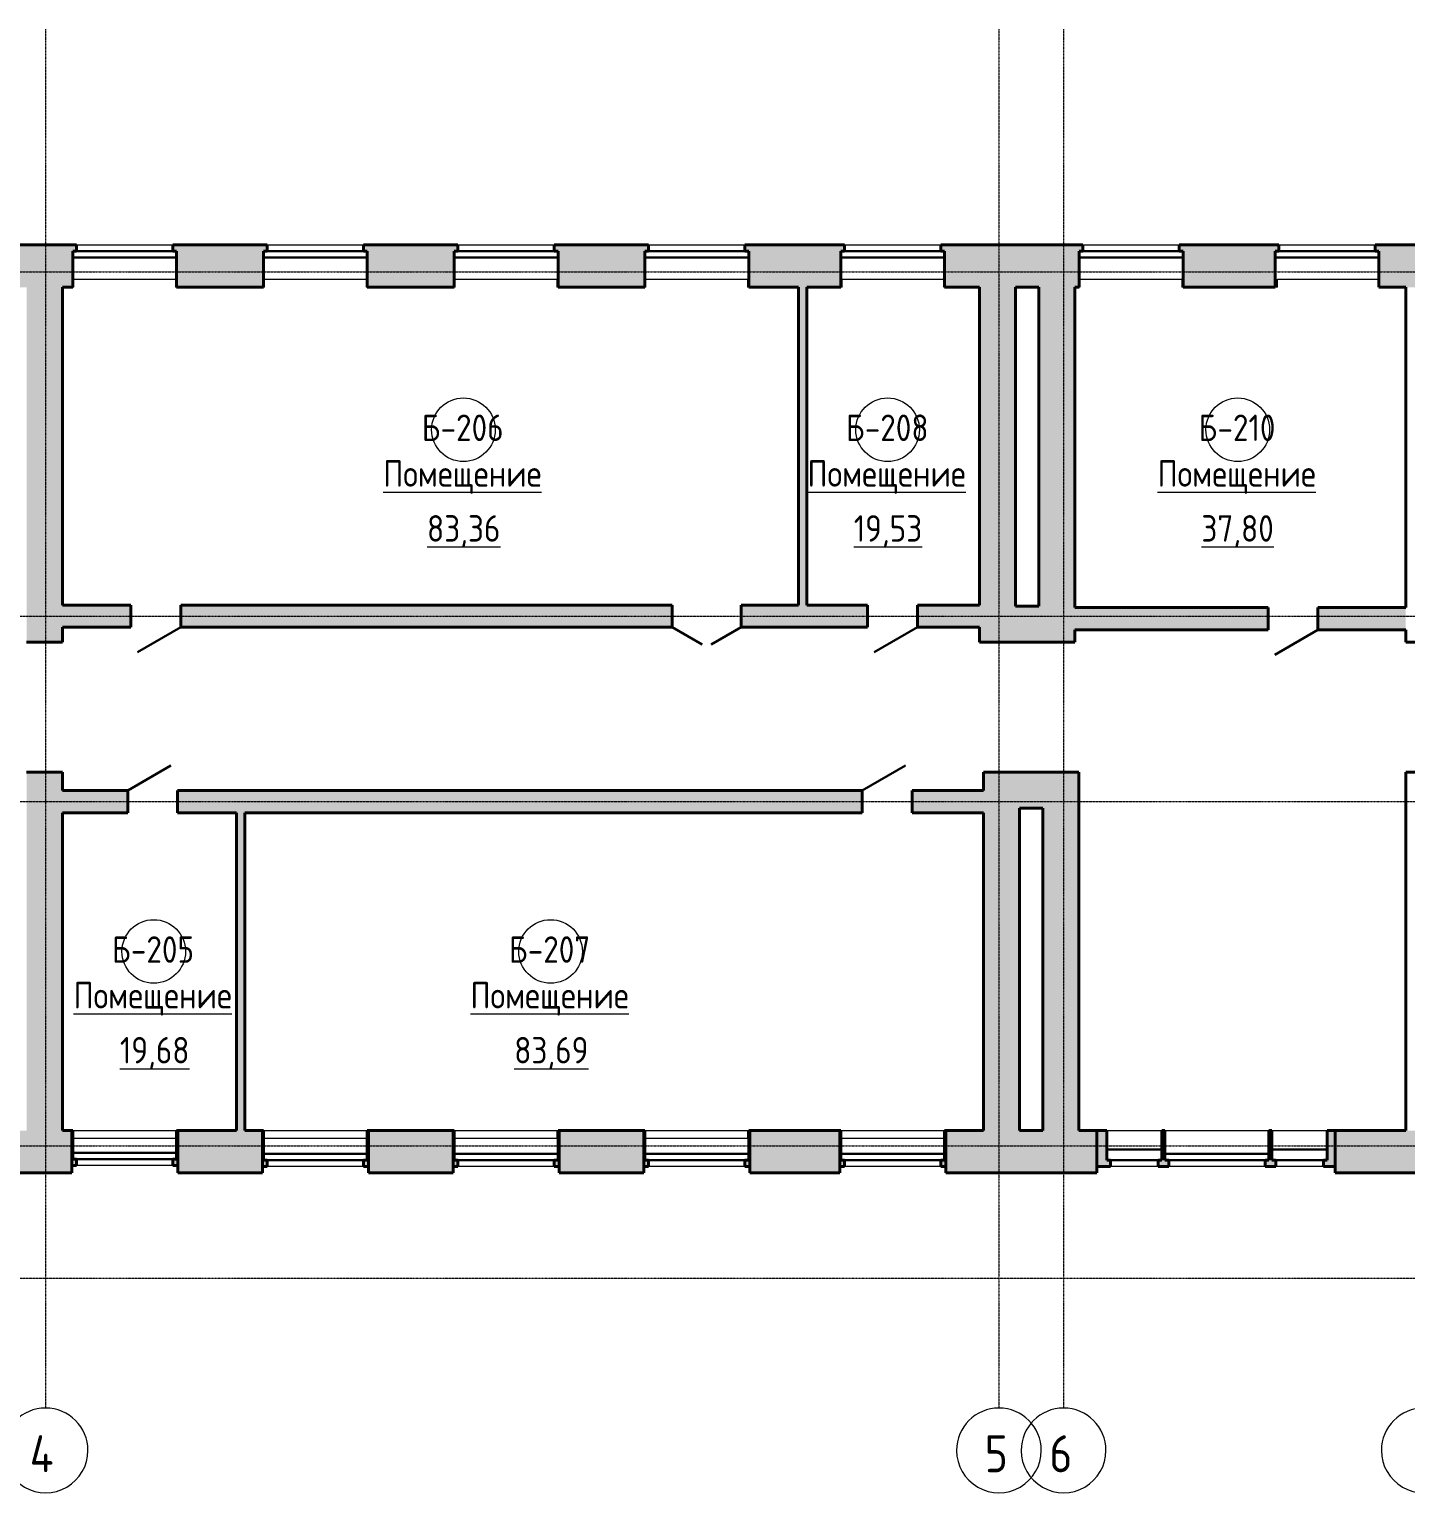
# Model space of a CAD drawing. Header units: millimetres. Extents: x -4092 to 455810, y -7500 to 28668.
# Drawn here: x 154208 to 180195, y -3300 to 24363 of the extents above; entities that cross this region are included whole.
import ezdxf

# ---------------------------------------------------------------- set-up
doc = ezdxf.new("R2010")
doc.units = ezdxf.units.MM
doc.linetypes.add('ADSK_Линия сетки', pattern=[21, 12, -3, 3, -3])
for name, color, linetype, lineweight in [('Двери', 7, 'Continuous', 18), ('Каркас_Импост', 7, 'Continuous', 30), ('Марки помещений', 7, 'Continuous', 18), ('Окна', 7, 'Continuous', 18), ('Оси', 7, 'Continuous', 9), ('Панель', 7, 'Continuous', 30), ('Стены', 7, 'Continuous', 18), ('Стены разрез', 7, 'Continuous', 40)]:
    doc.layers.add(name, color=color, linetype=linetype, lineweight=lineweight)
doc.styles.add('GOST Common', font='GOST Common.ttf', dxfattribs={"width": 0.9, "height": 500})
doc.styles.add('GOST Common_1', font='GOST Common.ttf', dxfattribs={"width": 0.9, "height": 700})

# ---------------------------------------------------------------- blocks, each defined once
blk = doc.blocks.new('ИРНИТУ-Окно-ГОСТ23166-99_4_2_Створки - 1920 x 2350-934199-02_Б_На лист')
at = {"layer": 'Каркас_Импост'}
for p, q in [((-1018.1, 220), (941.9, 220)), ((-1018.1, 220), (-1018.1, 100)), ((-1018.1, 220), (-983.1, 220)), ((-1018.1, 100), (941.9, 100)), ((-1018.1, 100), (-983.1, 100)), ((941.9, 220), (906.9, 220)), ((941.9, 100), (906.9, 100)), ((941.9, 220), (941.9, 100))]:
    blk.add_line(p, q, dxfattribs=at)
blk = doc.blocks.new('ИРНИТУ-Окно-ГОСТ23166-99_4_2_Створки - 1920 x 2350-287669-02_Б_На лист')
at = {"layer": 'Каркас_Импост'}
for p, q in [((-1018.1, 210), (941.9, 210)), ((-1018.1, 210), (-1018.1, 90)), ((-1018.1, 210), (-983.1, 210)), ((-1018.1, 90), (941.9, 90)), ((-1018.1, 90), (-983.1, 90)), ((941.9, 210), (906.9, 210)), ((941.9, 90), (906.9, 90)), ((941.9, 210), (941.9, 90))]:
    blk.add_line(p, q, dxfattribs=at)
blk = doc.blocks.new('ИРНИТУ-Окно-ГОСТ23166-99_2_1_Створка - 1000 x 2350-1081117-02_Б_На лист')
at = {"layer": 'Каркас_Импост'}
for p, q in [((-1018.1, 220), (21.9, 220)), ((-1018.1, 220), (-1018.1, 20)), ((-1018.1, 220), (-983.1, 220)), ((-1018.1, 20), (21.9, 20)), ((-1018.1, 20), (-983.1, 20)), ((21.9, 220), (-13.1, 220)), ((21.9, 20), (-13.1, 20)), ((21.9, 220), (21.9, 20))]:
    blk.add_line(p, q, dxfattribs=at)
blk = doc.blocks.new('ИРНИТУ_Дверь_Однопольная_ДеревяннаяВнутренняя_филенчатая - 900х2080 без верха-1341253-02_Б_На лист')
at = {"layer": 'Панель'}
blk.add_line((-470, 210), (344, 680), dxfattribs=at)
blk = doc.blocks.new('AC_Дверь_Двупольная_ДеревяннаяВнутренняя_филенчатая_с_верхом - 1260х2080-413008-02_Б_На лист')
at = {"layer": 'Панель'}
for p, q in [((-650, 210), (-87, 535)), ((650, 210), (87, 535))]:
    blk.add_line(p, q, dxfattribs=at)
blk = doc.blocks.new('ИРНИТУ-Окно-ГОСТ23166-99_4_2_Створки - 1920 x 2350-415137-02_Б_На лист')
at = {"layer": 'Каркас_Импост'}
for p, q in [((-1018.1, -160), (941.9, -160)), ((-1018.1, -280), (-1018.1, -160)), ((-1018.1, -160), (-983.1, -160)), ((941.9, -160), (906.9, -160)), ((941.9, -280), (941.9, -160)), ((-1018.1, -280), (941.9, -280)), ((-1018.1, -280), (-983.1, -280)), ((941.9, -280), (906.9, -280))]:
    blk.add_line(p, q, dxfattribs=at)
blk = doc.blocks.new('Ось сетки - D8-4846-02_Б_На лист')
at = {"layer": 'Оси', "lineweight": 18}
for start, end in [(360, 180), (180, 360)]:
    blk.add_arc((0, 0), 4, start, end, dxfattribs=at)
blk = doc.blocks.new('ADSK_Марка_Помещение - Номер Имя Площадь Площадь проемов-115235-02_Б_На лист')
at = {"layer": 'Марки помещений'}
blk.add_circle((0, 0), 3, dxfattribs=at)

msp = doc.modelspace()

# ---------------------------------------------------------------- hatches: boundary and pattern name
at = {"layer": 'Стены'}
h = msp.add_hatch(color=256, dxfattribs=at)
h.paths.add_polyline_path([(216905, 19495), (217202, 19495), (217202, 20295), (215195, 20295), (215195, 20175), (215265, 20175), (215265, 19495), (216245, 19495)], flags=0)
h.paths.add_polyline_path([(210765, 19495), (212525, 19495), (212525, 20175), (212595, 20175), (212595, 20295), (209150, 20295), (209150, 20175), (209220, 20175), (209220, 19495)], flags=0)
h.paths.add_polyline_path([(213565, 19495), (214225, 19495), (214225, 20175), (214295, 20175), (214295, 20295), (213495, 20295), (213495, 20175), (213565, 20175)], flags=0)
h.paths.add_polyline_path([(205605, 19495), (206480, 19495), (206480, 20175), (206550, 20175), (206550, 20295), (204320, 20295), (204320, 20175), (204390, 20175), (204390, 19495)], flags=0)
h.paths.add_polyline_path([(208180, 19495), (208180, 20175), (208250, 20175), (208250, 20295), (207450, 20295), (207450, 20175), (207520, 20175), (207520, 19495)], flags=0)
h.paths.add_polyline_path([(202430, 19495), (202430, 20175), (202500, 20175), (202500, 20295), (200820, 20295), (200820, 20175), (200890, 20175), (200890, 19495)], flags=0)
h.paths.add_polyline_path([(198875, 19495), (198930, 19495), (198930, 20175), (199000, 20175), (199000, 20295), (197120, 20295), (197120, 20175), (197190, 20175), (197190, 19495), (198195, 19495)], flags=0)
h.paths.add_polyline_path([(195230, 19495), (195230, 20175), (195300, 20175), (195300, 20295), (193420, 20295), (193420, 20175), (193490, 20175), (193490, 19495)], flags=0)
h.paths.add_polyline_path([(189790, 19495), (191530, 19495), (191530, 20175), (191600, 20175), (191600, 20295), (189720, 20295), (189720, 20175), (189790, 20175)], flags=0)
h.paths.add_polyline_path([(187830, 19495), (187830, 20175), (187900, 20175), (187900, 20295), (186120, 20295), (186120, 20175), (186190, 20175), (186190, 19495), (187365, 19495)], flags=0)
h.paths.add_polyline_path([(177730, 19495), (177730, 20175), (177800, 20175), (177800, 20295), (175920, 20295), (175920, 20175), (175990, 20175), (175990, 19495)], flags=0)
h.paths.add_polyline_path([(180830, 19495), (180830, 20175), (180900, 20175), (180900, 20295), (179620, 20295), (179620, 20175), (179690, 20175), (179690, 19495), (180195, 19495)], flags=0)
h.paths.add_polyline_path([(182790, 19495), (184230, 19495), (184230, 20175), (184300, 20175), (184300, 20295), (182720, 20295), (182720, 20175), (182790, 20175)], flags=0)
h.paths.add_polyline_path([(174030, 19495), (174030, 20175), (174100, 20175), (174100, 20295), (171420, 20295), (171420, 20175), (171490, 20175), (171490, 19495), (173945, 19495)], flags=0)
h.paths.add_polyline_path([(168890, 19495), (169530, 19495), (169530, 20175), (169600, 20175), (169600, 20295), (167720, 20295), (167720, 20175), (167790, 20175), (167790, 19495), (168730, 19495)], flags=0)
h.paths.add_polyline_path([(165830, 19495), (165830, 20175), (165900, 20175), (165900, 20295), (164120, 20295), (164120, 20175), (164190, 20175), (164190, 19495), (165702, 19495)], flags=0)
h.paths.add_polyline_path([(160590, 19495), (162230, 19495), (162230, 20175), (162300, 20175), (162300, 20295), (160520, 20295), (160520, 20175), (160590, 20175)], flags=0)
h.paths.add_polyline_path([(158630, 19495), (158630, 20175), (158700, 20175), (158700, 20295), (156920, 20295), (156920, 20175), (156990, 20175), (156990, 19495)], flags=0)
h.paths.add_polyline_path([(154837, 19495), (155030, 19495), (155030, 20175), (155100, 20175), (155100, 20295), (153220, 20295), (153220, 20175), (153290, 20175), (153290, 19495), (154157, 19495)], flags=0)
h.paths.add_polyline_path([(147730, 19495), (147730, 20175), (147800, 20175), (147800, 20295), (146320, 20295), (146320, 20175), (146390, 20175), (146390, 19495)], flags=0)
h.paths.add_polyline_path([(150830, 19495), (151330, 19495), (151330, 20175), (151400, 20175), (151400, 20295), (149620, 20295), (149620, 20175), (149690, 20175), (149690, 19495)], flags=0)
h.paths.add_polyline_path([(144430, 19495), (144430, 20175), (144500, 20175), (144500, 20295), (142820, 20295), (142820, 20175), (142890, 20175), (142890, 19495)], flags=0)
h.paths.add_polyline_path([(139952, 19495), (140930, 19495), (140930, 20175), (141000, 20175), (141000, 20295), (139420, 20295), (139420, 20175), (139490, 20175), (139490, 19495)], flags=0)
h.paths.add_polyline_path([(135805, 19495), (137530, 19495), (137530, 20175), (137600, 20175), (137600, 20295), (135805, 20295)], flags=0)
for points in [[(154157, 12796), (154837, 12796), (154837, 19495), (154157, 19495), (154157, 13075)], [(168890, 13495), (168890, 19495), (168730, 19495), (168730, 13495)], [(172825, 13476), (172825, 19495), (172145, 19495), (172145, 13476)], [(173265, 13476), (173945, 13476), (173945, 19495), (173265, 19495), (173265, 17841)], [(172145, 12796), (173945, 12796), (173945, 13476), (172145, 13476), (172145, 13075)], [(154837, 3575), (154837, 10340), (154157, 10340), (154157, 3575)], [(174025, 9660), (174025, 10340), (172225, 10340), (172225, 9660), (173345, 9660)], [(158277, 3575), (158277, 9575), (158117, 9575), (158117, 3575)], [(172225, 3575), (172905, 3575), (172905, 9660), (172225, 9660), (172225, 5557)], [(173345, 3575), (174025, 3575), (174025, 9660), (173345, 9660), (173345, 5557)]]:
    msp.add_hatch(color=256, dxfattribs=at).paths.add_polyline_path(points, flags=0)
h = msp.add_hatch(color=256, dxfattribs=at)
h.paths.add_polyline_path([(172145, 13075), (172145, 13495), (170975, 13495), (170975, 13075), (172139, 13075)], flags=0)
h.paths.add_polyline_path([(170035, 13075), (170035, 13495), (167647, 13495), (167647, 13075)], flags=0)
h.paths.add_polyline_path([(165702, 13075), (166347, 13075), (166347, 13495), (157067, 13495), (157067, 13075), (159264, 13075)], flags=0)
h.paths.add_polyline_path([(154837, 13075), (156127, 13075), (156127, 13495), (154837, 13495)], flags=0)
h = msp.add_hatch(color=256, dxfattribs=at)
h.paths.add_polyline_path([(180195, 13027), (180195, 13447), (178535, 13447), (178535, 13027), (178577, 13027)], flags=0)
h.paths.add_polyline_path([(177595, 13027), (177595, 13447), (173945, 13447), (173945, 13027)], flags=0)
h = msp.add_hatch(color=256, dxfattribs=at)
h.paths.add_polyline_path([(169935, 9575), (169935, 9995), (157007, 9995), (157007, 9575), (165702, 9575)], flags=0)
h.paths.add_polyline_path([(172225, 9575), (172225, 9995), (170875, 9995), (170875, 9575), (172139, 9575)], flags=0)
h.paths.add_polyline_path([(156067, 9575), (156067, 9995), (154837, 9995), (154837, 9575)], flags=0)
h = msp.add_hatch(color=256, dxfattribs=at)
h.paths.add_polyline_path([(217202, 2775), (217202, 3575), (215310, 3575), (215310, 2775)], flags=0)
h.paths.add_polyline_path([(213310, 2775), (213310, 3575), (211710, 3575), (211710, 2775)], flags=0)
h.paths.add_polyline_path([(206110, 2775), (206110, 3575), (204410, 3575), (204410, 2775)], flags=0)
h.paths.add_polyline_path([(209710, 2775), (209710, 3575), (208110, 3575), (208110, 2775)], flags=0)
h.paths.add_polyline_path([(202410, 2775), (202410, 3575), (200810, 3575), (200810, 2775), (201108, 2775)], flags=0)
h.paths.add_polyline_path([(198875, 2775), (198875, 3035), (198830, 3035), (198830, 3575), (197210, 3575), (197210, 2775), (197889, 2775)], flags=0)
h.paths.add_polyline_path([(191452, 2775), (191510, 2775), (191510, 3575), (189810, 3575), (189810, 2775)], flags=0)
h.paths.add_polyline_path([(193510, 2775), (195210, 2775), (195210, 3575), (193510, 3575)], flags=0)
h.paths.add_polyline_path([(186210, 2775), (187810, 2775), (187810, 3575), (186210, 3575)], flags=0)
h.paths.add_polyline_path([(182810, 2775), (184210, 2775), (184210, 3575), (182810, 3575)], flags=0)
h.paths.add_polyline_path([(180875, 2775), (180875, 3035), (180830, 3035), (180830, 3575), (178865, 3575), (178865, 2775)], flags=0)
h.paths.add_polyline_path([(174365, 2775), (174365, 3575), (171510, 3575), (171510, 2775), (172139, 2775)], flags=0)
h.paths.add_polyline_path([(169510, 2775), (169510, 3575), (167810, 3575), (167810, 2775)], flags=0)
h.paths.add_polyline_path([(165702, 2775), (165810, 2775), (165810, 3575), (164210, 3575), (164210, 2775)], flags=0)
h.paths.add_polyline_path([(160610, 2775), (162210, 2775), (162210, 3575), (160610, 3575)], flags=0)
h.paths.add_polyline_path([(158610, 2775), (158610, 3575), (157010, 3575), (157010, 2775)], flags=0)
h.paths.add_polyline_path([(155010, 2775), (155010, 3575), (153310, 3575), (153310, 2775)], flags=0)
h.paths.add_polyline_path([(149710, 2775), (151310, 2775), (151310, 3575), (149710, 3575)], flags=0)
h.paths.add_polyline_path([(144410, 2775), (144410, 3575), (142910, 3575), (142910, 2775)], flags=0)
h.paths.add_polyline_path([(146410, 2775), (147710, 2775), (147710, 3575), (146410, 3575)], flags=0)
h.paths.add_polyline_path([(139510, 2775), (140910, 2775), (140910, 3575), (139510, 3575)], flags=0)
h.paths.add_polyline_path([(136733, 2775), (137510, 2775), (137510, 3575), (135005, 3575), (135005, 2775), (135805, 2775)], flags=0)
h = msp.add_hatch(color=256, dxfattribs=at)
h.paths.add_polyline_path([(157010, 2915), (157010, 3575), (156990, 3575), (156990, 3035), (156920, 3035), (156920, 2915)], flags=0)
h.paths.add_polyline_path([(155100, 2915), (155100, 3035), (155030, 3035), (155030, 3575), (155010, 3575), (155010, 2915)], flags=0)
h = msp.add_hatch(color=256, dxfattribs=at)
h.paths.add_polyline_path([(160520, 2895), (160610, 2895), (160610, 3575), (160590, 3575), (160590, 3015), (160520, 3015)], flags=0)
h.paths.add_polyline_path([(158610, 2895), (158700, 2895), (158700, 3015), (158630, 3015), (158630, 3575), (158610, 3575)], flags=0)
h = msp.add_hatch(color=256, dxfattribs=at)
h.paths.add_polyline_path([(164120, 2895), (164210, 2895), (164210, 3575), (164190, 3575), (164190, 3015), (164120, 3015)], flags=0)
h.paths.add_polyline_path([(162210, 2895), (162300, 2895), (162300, 3015), (162230, 3015), (162230, 3575), (162210, 3575)], flags=0)
h = msp.add_hatch(color=256, dxfattribs=at)
h.paths.add_polyline_path([(167720, 2895), (167810, 2895), (167810, 3575), (167790, 3575), (167790, 3015), (167720, 3015)], flags=0)
h.paths.add_polyline_path([(165900, 2895), (165900, 3015), (165830, 3015), (165830, 3575), (165810, 3575), (165810, 2895)], flags=0)
h = msp.add_hatch(color=256, dxfattribs=at)
h.paths.add_polyline_path([(171420, 2895), (171510, 2895), (171510, 3575), (171490, 3575), (171490, 3015), (171420, 3015)], flags=0)
h.paths.add_polyline_path([(169510, 2895), (169600, 2895), (169600, 3015), (169530, 3015), (169530, 3575), (169510, 3575)], flags=0)
h = msp.add_hatch(color=256, dxfattribs=at)
h.paths.add_polyline_path([(178865, 2895), (178865, 3575), (178710, 3575), (178710, 3015), (178640, 3015), (178640, 2895)], flags=0)
h.paths.add_polyline_path([(175720, 2895), (175720, 3015), (175650, 3015), (175650, 3575), (175590, 3575), (175590, 3015), (175520, 3015), (175520, 2895)], flags=0)
h.paths.add_polyline_path([(174365, 2895), (174620, 2895), (174620, 3015), (174550, 3015), (174550, 3575), (174365, 3575)], flags=0)
h.paths.add_polyline_path([(177740, 2895), (177740, 3015), (177670, 3015), (177670, 3575), (177610, 3575), (177610, 3015), (177540, 3015), (177540, 2895)], flags=0)

# ---------------------------------------------------------------- linework, layer by layer
at = {"layer": 'Оси', "linetype": 'ADSK_Линия сетки'}
for p, q in [((154515, 24363), (154515, -1664)), ((172515, 24363), (172515, -1664)), ((173735, 24363), (173735, -1664)), ((115395, 19785), (218736, 19785)), ((115395, 13285), (218736, 13285)), ((115395, 9785), (218736, 9785)), ((115395, 3285), (218736, 3285)), ((115395, 785), (218736, 785))]:
    msp.add_line(p, q, dxfattribs=at)
at = {"layer": 'Стены'}
for p, q in [((155100, 20295), (156920, 20295)), ((158700, 20295), (160520, 20295)), ((162300, 20295), (164120, 20295)), ((165900, 20295), (167720, 20295)), ((169600, 20295), (171420, 20295)), ((174100, 20295), (175920, 20295)), ((177800, 20295), (179620, 20295)), ((155049, 19495), (155049, 19645)), ((155049, 19645), (156969, 19645)), ((156969, 19645), (156969, 19495)), ((158649, 19495), (158649, 19645)), ((158649, 19645), (160569, 19645)), ((160569, 19645), (160569, 19495)), ((162249, 19495), (162249, 19645)), ((162249, 19645), (164169, 19645)), ((164169, 19645), (164169, 19495)), ((165849, 19495), (165849, 19645)), ((165849, 19645), (167769, 19645)), ((167769, 19645), (167769, 19495)), ((169554, 19495), (169554, 19645)), ((169554, 19645), (171474, 19645)), ((171474, 19645), (171474, 19495)), ((174045, 19495), (174045, 19645)), ((174045, 19645), (175965, 19645)), ((175965, 19645), (175965, 19495)), ((177775, 19495), (177775, 19645)), ((177775, 19645), (179690, 19645)), ((155049, 19495), (155030, 19495)), ((156990, 19495), (156969, 19495)), ((158649, 19495), (158630, 19495)), ((160590, 19495), (160569, 19495)), ((162249, 19495), (162230, 19495)), ((164190, 19495), (164169, 19495)), ((165849, 19495), (165830, 19495)), ((167790, 19495), (167769, 19495)), ((169554, 19495), (169530, 19495)), ((171490, 19495), (171474, 19495)), ((174045, 19495), (174030, 19495)), ((175990, 19495), (175965, 19495)), ((177775, 19495), (177730, 19495)), ((155030, 3575), (156990, 3575)), ((155050, 3425), (155050, 3575)), ((156970, 3425), (155050, 3425)), ((156970, 3575), (156970, 3425)), ((158630, 3575), (160590, 3575)), ((158650, 3425), (158650, 3575)), ((160570, 3425), (158650, 3425)), ((160570, 3575), (160570, 3425)), ((162230, 3575), (164190, 3575)), ((162250, 3425), (162250, 3575)), ((164170, 3425), (162250, 3425)), ((164170, 3575), (164170, 3425)), ((165830, 3575), (167790, 3575)), ((165850, 3425), (165850, 3575)), ((167770, 3425), (165850, 3425)), ((167770, 3575), (167770, 3425)), ((169530, 3575), (171490, 3575)), ((169550, 3425), (169550, 3575)), ((171470, 3425), (169550, 3425)), ((171470, 3575), (171470, 3425)), ((174550, 3575), (175590, 3575)), ((175650, 3575), (177610, 3575)), ((177670, 3575), (178710, 3575)), ((156920, 2915), (155100, 2915)), ((160520, 2895), (158700, 2895)), ((164120, 2895), (162300, 2895)), ((167720, 2895), (165900, 2895)), ((171420, 2895), (169600, 2895)), ((175520, 2895), (174620, 2895)), ((177540, 2895), (175720, 2895)), ((178640, 2895), (177740, 2895))]:
    msp.add_line(p, q, dxfattribs=at)
at = {"layer": 'Стены разрез'}
for p, q in [((155100, 20295), (153220, 20295)), ((155100, 20175), (155100, 20295)), ((158700, 20295), (156920, 20295)), ((156920, 20295), (156920, 20175)), ((158700, 20175), (158700, 20295)), ((162300, 20295), (160520, 20295)), ((160520, 20295), (160520, 20175)), ((162300, 20175), (162300, 20295)), ((165900, 20295), (164120, 20295)), ((164120, 20295), (164120, 20175)), ((165900, 20175), (165900, 20295)), ((169600, 20295), (167720, 20295)), ((167720, 20295), (167720, 20175)), ((169600, 20175), (169600, 20295)), ((174100, 20295), (171420, 20295)), ((171420, 20295), (171420, 20175)), ((174100, 20175), (174100, 20295)), ((177800, 20295), (175920, 20295)), ((175920, 20295), (175920, 20175)), ((177800, 20175), (177800, 20295)), ((180900, 20295), (179620, 20295)), ((179620, 20295), (179620, 20175)), ((155030, 19495), (155030, 20175)), ((155030, 20175), (155100, 20175)), ((156920, 20175), (156990, 20175)), ((156990, 20175), (156990, 19495)), ((158630, 19495), (158630, 20175)), ((158630, 20175), (158700, 20175)), ((160520, 20175), (160590, 20175)), ((160590, 20175), (160590, 19495)), ((162230, 19495), (162230, 20175)), ((162230, 20175), (162300, 20175)), ((164120, 20175), (164190, 20175)), ((164190, 20175), (164190, 19495)), ((165830, 19495), (165830, 20175)), ((165830, 20175), (165900, 20175)), ((167720, 20175), (167790, 20175)), ((167790, 20175), (167790, 19495)), ((169530, 19495), (169530, 20175)), ((169530, 20175), (169600, 20175)), ((171420, 20175), (171490, 20175)), ((171490, 20175), (171490, 19495)), ((174030, 19495), (174030, 20175)), ((174030, 20175), (174100, 20175)), ((175920, 20175), (175990, 20175)), ((175990, 20175), (175990, 19495)), ((177730, 19495), (177730, 20175)), ((177730, 20175), (177800, 20175)), ((179620, 20175), (179690, 20175)), ((179690, 20175), (179690, 19495)), ((154837, 19495), (155030, 19495)), ((154837, 13495), (154837, 19495)), ((156990, 19495), (158630, 19495)), ((160590, 19495), (162230, 19495)), ((164190, 19495), (165830, 19495)), ((167790, 19495), (168730, 19495)), ((168730, 19495), (168730, 13495)), ((168890, 19495), (169530, 19495)), ((168890, 13495), (168890, 19495)), ((171490, 19495), (172145, 19495)), ((172145, 19495), (172145, 13495)), ((172825, 19495), (173265, 19495)), ((172825, 13476), (172825, 19495)), ((173265, 19495), (173265, 13476)), ((173945, 19495), (174030, 19495)), ((173945, 13447), (173945, 19495)), ((175990, 19495), (177730, 19495)), ((179690, 19495), (180195, 19495)), ((180195, 19495), (180195, 13447)), ((156127, 13495), (154837, 13495)), ((156127, 13075), (156127, 13495)), ((166347, 13495), (157067, 13495)), ((157067, 13495), (157067, 13075)), ((166347, 13075), (166347, 13495)), ((168730, 13495), (167647, 13495)), ((167647, 13495), (167647, 13075)), ((170035, 13495), (168890, 13495)), ((170035, 13075), (170035, 13495)), ((172145, 13495), (170975, 13495)), ((170975, 13495), (170975, 13075)), ((173265, 13476), (172825, 13476)), ((177595, 13447), (173945, 13447)), ((177595, 13027), (177595, 13447)), ((180195, 13447), (178535, 13447)), ((178535, 13447), (178535, 13027)), ((154837, 12796), (154837, 13075)), ((154837, 13075), (156127, 13075)), ((157067, 13075), (166347, 13075)), ((167647, 13075), (170035, 13075)), ((170975, 13075), (172145, 13075)), ((172145, 13075), (172145, 12796)), ((173945, 12796), (173945, 13027)), ((173945, 13027), (177595, 13027)), ((178535, 13027), (180195, 13027)), ((180195, 13027), (180195, 12796)), ((154157, 12796), (154837, 12796)), ((172145, 12796), (173945, 12796)), ((180195, 12796), (180875, 12796)), ((154837, 10340), (154157, 10340)), ((154837, 9995), (154837, 10340)), ((174025, 10340), (172225, 10340)), ((172225, 10340), (172225, 9995)), ((174025, 3575), (174025, 10340)), ((180195, 10340), (180195, 3575)), ((180875, 10340), (180195, 10340)), ((156067, 9995), (154837, 9995)), ((156067, 9575), (156067, 9995)), ((169935, 9995), (157007, 9995)), ((157007, 9995), (157007, 9575)), ((169935, 9575), (169935, 9995)), ((172225, 9995), (170875, 9995)), ((170875, 9995), (170875, 9575)), ((154837, 3575), (154837, 9575)), ((154837, 9575), (156067, 9575)), ((157007, 9575), (158117, 9575)), ((158117, 9575), (158117, 3575)), ((158277, 9575), (169935, 9575)), ((158277, 3575), (158277, 9575)), ((170875, 9575), (172225, 9575)), ((172225, 9575), (172225, 3575)), ((172905, 3575), (172905, 9660)), ((172905, 9660), (173345, 9660)), ((173345, 9660), (173345, 3575)), ((155030, 3575), (154837, 3575)), ((155010, 3575), (155010, 2775)), ((155030, 3035), (155030, 3575)), ((158117, 3575), (156990, 3575)), ((156990, 3575), (156990, 3035)), ((157010, 2775), (157010, 3575)), ((158630, 3575), (158277, 3575)), ((158610, 3575), (158610, 2775)), ((158630, 3015), (158630, 3575)), ((162230, 3575), (160590, 3575)), ((160590, 3575), (160590, 3015)), ((160610, 2775), (160610, 3575)), ((162210, 3575), (162210, 2775)), ((162230, 3015), (162230, 3575)), ((165830, 3575), (164190, 3575)), ((164190, 3575), (164190, 3015)), ((164210, 2775), (164210, 3575)), ((165810, 3575), (165810, 2775)), ((165830, 3015), (165830, 3575)), ((169530, 3575), (167790, 3575)), ((167790, 3575), (167790, 3015)), ((167810, 2775), (167810, 3575)), ((169510, 3575), (169510, 2775)), ((169530, 3015), (169530, 3575)), ((172225, 3575), (171490, 3575)), ((171490, 3575), (171490, 3015)), ((171510, 2775), (171510, 3575)), ((173345, 3575), (172905, 3575)), ((174550, 3575), (174025, 3575)), ((174365, 3575), (174365, 2775)), ((174550, 3015), (174550, 3575)), ((175650, 3575), (175590, 3575)), ((175590, 3575), (175590, 3015)), ((175650, 3015), (175650, 3575)), ((177670, 3575), (177610, 3575)), ((177610, 3575), (177610, 3015)), ((177670, 3015), (177670, 3575)), ((180195, 3575), (178710, 3575)), ((178710, 3575), (178710, 3015)), ((178865, 2775), (178865, 3575)), ((153310, 2775), (155010, 2775)), ((155010, 2915), (155100, 2915)), ((155100, 3035), (155030, 3035)), ((155100, 2915), (155100, 3035)), ((156990, 3035), (156920, 3035)), ((156920, 3035), (156920, 2915)), ((156920, 2915), (157010, 2915)), ((157010, 2775), (158610, 2775)), ((158610, 2895), (158700, 2895)), ((158700, 3015), (158630, 3015)), ((158700, 2895), (158700, 3015)), ((160590, 3015), (160520, 3015)), ((160520, 3015), (160520, 2895)), ((160520, 2895), (160610, 2895)), ((160610, 2775), (162210, 2775)), ((162210, 2895), (162300, 2895)), ((162300, 3015), (162230, 3015)), ((162300, 2895), (162300, 3015)), ((164190, 3015), (164120, 3015)), ((164120, 3015), (164120, 2895)), ((164120, 2895), (164210, 2895)), ((164210, 2775), (165810, 2775)), ((165810, 2895), (165900, 2895)), ((165900, 3015), (165830, 3015)), ((165900, 2895), (165900, 3015)), ((167790, 3015), (167720, 3015)), ((167720, 3015), (167720, 2895)), ((167720, 2895), (167810, 2895)), ((167810, 2775), (169510, 2775)), ((169510, 2895), (169600, 2895)), ((169600, 3015), (169530, 3015)), ((169600, 2895), (169600, 3015)), ((171490, 3015), (171420, 3015)), ((171420, 3015), (171420, 2895)), ((171420, 2895), (171510, 2895)), ((171510, 2775), (174365, 2775)), ((174365, 2895), (174620, 2895)), ((174620, 3015), (174550, 3015)), ((174620, 2895), (174620, 3015)), ((175590, 3015), (175520, 3015)), ((175520, 3015), (175520, 2895)), ((175520, 2895), (175720, 2895)), ((175720, 3015), (175650, 3015)), ((175720, 2895), (175720, 3015)), ((177610, 3015), (177540, 3015)), ((177540, 3015), (177540, 2895)), ((177540, 2895), (177740, 2895)), ((177740, 3015), (177670, 3015)), ((177740, 2895), (177740, 3015)), ((178710, 3015), (178640, 3015)), ((178640, 3015), (178640, 2895)), ((178640, 2895), (178865, 2895)), ((178865, 2775), (180875, 2775))]:
    msp.add_line(p, q, dxfattribs=at)

# ---------------------------------------------------------------- block references
at = {"layer": 'Двери', "rotation": 180}
for name, p in [('ИРНИТУ_Дверь_Однопольная_ДеревяннаяВнутренняя_филенчатая - 900х2080 без верха-1341253-02_Б_На лист', (156597, 13285)), ('AC_Дверь_Двупольная_ДеревяннаяВнутренняя_филенчатая_с_верхом - 1260х2080-413008-02_Б_На лист', (166997, 13285)), ('ИРНИТУ_Дверь_Однопольная_ДеревяннаяВнутренняя_филенчатая - 900х2080 без верха-1341253-02_Б_На лист', (170505, 13285)), ('ИРНИТУ_Дверь_Однопольная_ДеревяннаяВнутренняя_филенчатая - 900х2080 без верха-1341253-02_Б_На лист', (178065, 13237))]:
    msp.add_blockref(name, p, dxfattribs=at)
at = {"layer": 'Двери'}
for p in [(156537, 9785), (170405, 9785)]:
    msp.add_blockref('ИРНИТУ_Дверь_Однопольная_ДеревяннаяВнутренняя_филенчатая - 900х2080 без верха-1341253-02_Б_На лист', p, dxfattribs=at)
at = {"layer": 'Марки помещений', "xscale": 199.9999999999999, "yscale": 199.9999999999999, "zscale": 199.9999999999999}
for p in [(162404, 16804), (170413, 16804), (177024, 16804), (156557, 6955), (164050, 6955)]:
    msp.add_blockref('ADSK_Марка_Помещение - Номер Имя Площадь Площадь проемов-115235-02_Б_На лист', p, dxfattribs=at)
at = {"layer": 'Окна', "rotation": 180}
for name, p in [('ИРНИТУ-Окно-ГОСТ23166-99_4_2_Створки - 1920 x 2350-415137-02_Б_На лист', (155971, 19895)), ('ИРНИТУ-Окно-ГОСТ23166-99_4_2_Створки - 1920 x 2350-415137-02_Б_На лист', (159571, 19895)), ('ИРНИТУ-Окно-ГОСТ23166-99_4_2_Створки - 1920 x 2350-415137-02_Б_На лист', (163171, 19895)), ('ИРНИТУ-Окно-ГОСТ23166-99_4_2_Створки - 1920 x 2350-415137-02_Б_На лист', (166771, 19895)), ('ИРНИТУ-Окно-ГОСТ23166-99_4_2_Створки - 1920 x 2350-415137-02_Б_На лист', (170471, 19895)), ('ИРНИТУ-Окно-ГОСТ23166-99_4_2_Створки - 1920 x 2350-415137-02_Б_На лист', (174971, 19895)), ('ИРНИТУ-Окно-ГОСТ23166-99_4_2_Створки - 1920 x 2350-415137-02_Б_На лист', (178671, 19895)), ('ИРНИТУ-Окно-ГОСТ23166-99_4_2_Створки - 1920 x 2350-287669-02_Б_На лист', (155971, 3245)), ('ИРНИТУ-Окно-ГОСТ23166-99_4_2_Створки - 1920 x 2350-934199-02_Б_На лист', (159571, 3235)), ('ИРНИТУ-Окно-ГОСТ23166-99_4_2_Створки - 1920 x 2350-934199-02_Б_На лист', (163171, 3235)), ('ИРНИТУ-Окно-ГОСТ23166-99_4_2_Створки - 1920 x 2350-934199-02_Б_На лист', (166771, 3235)), ('ИРНИТУ-Окно-ГОСТ23166-99_4_2_Створки - 1920 x 2350-934199-02_Б_На лист', (170471, 3235)), ('ИРНИТУ-Окно-ГОСТ23166-99_2_1_Створка - 1000 x 2350-1081117-02_Б_На лист', (174571, 3235)), ('ИРНИТУ-Окно-ГОСТ23166-99_4_2_Створки - 1920 x 2350-934199-02_Б_На лист', (176591, 3235)), ('ИРНИТУ-Окно-ГОСТ23166-99_2_1_Створка - 1000 x 2350-1081117-02_Б_На лист', (177691, 3235))]:
    msp.add_blockref(name, p, dxfattribs=at)
at = {"layer": 'Оси', "lineweight": 18, "xscale": 199.9999999999999, "yscale": 199.9999999999999, "zscale": 199.9999999999999, "rotation": 180}
for p in [(154515, -2464), (172515, -2464), (173735, -2464), (180535, -2464)]:
    msp.add_blockref('Ось сетки - D8-4846-02_Б_На лист', p, dxfattribs=at)

# ---------------------------------------------------------------- texts
at = {"layer": 'Марки помещений', "lineweight": 9, "char_height": 500, "attachment_point": 1, "style": 'GOST Common'}
for s, insert, width in [('\\fGOST Common|b0|i0|c204|p34|;\\W.9;Б', (161616, 17091), 432.91), ('-206', (161973, 17091), 1558.48), ('\\fGOST Common|b0|i0|c204|p34|;\\W.9;Б', (169625, 17091), 432.91), ('-208', (169982, 17091), 1558.48), ('\\fGOST Common|b0|i0|c204|p34|;\\W.9;Б', (176283, 17091), 432.91), ('-210', (176641, 17091), 1443.04), ('\\LПомещение', (160889, 16228), 3751.9), ('\\LПомещение', (168899, 16228), 3751.9), ('\\LПомещение', (175509, 16228), 3751.9), ('\\L83,36', (161717, 15191), 1746.08), ('\\L19,53', (169774, 15191), 1630.63), ('\\L37,80', (176337, 15191), 1746.08), ('\\fGOST Common|b0|i0|c204|p34|;\\W.9;Б', (155769, 7241), 432.91), ('-205', (156126, 7241), 1558.48), ('\\fGOST Common|b0|i0|c204|p34|;\\W.9;Б', (163262, 7241), 432.91), ('-207', (163619, 7241), 1558.48), ('\\LПомещение', (155043, 6379), 3751.9), ('\\LПомещение', (162536, 6379), 3751.9), ('\\L19,68', (155919, 5341), 1630.63), ('\\L83,69', (163364, 5341), 1746.08)]:
    msp.add_mtext(s, dxfattribs=dict(at, insert=insert, width=width))
at = {"layer": 'Оси', "char_height": 700, "attachment_point": 1, "style": 'GOST Common_1'}
for s, insert, width in [('\\fGOST Common|b0|i0|c204|p34|;\\W.9;4', (154216, -2177), 620.51), ('\\fGOST Common|b0|i0|c204|p34|;\\W.9;5', (172246, -2177), 548.35), ('\\fGOST Common|b0|i0|c204|p34|;\\W.9;6', (173466, -2177), 548.35)]:
    msp.add_mtext(s, dxfattribs=dict(at, insert=insert, width=width))

doc.saveas('drawing.dxf')
